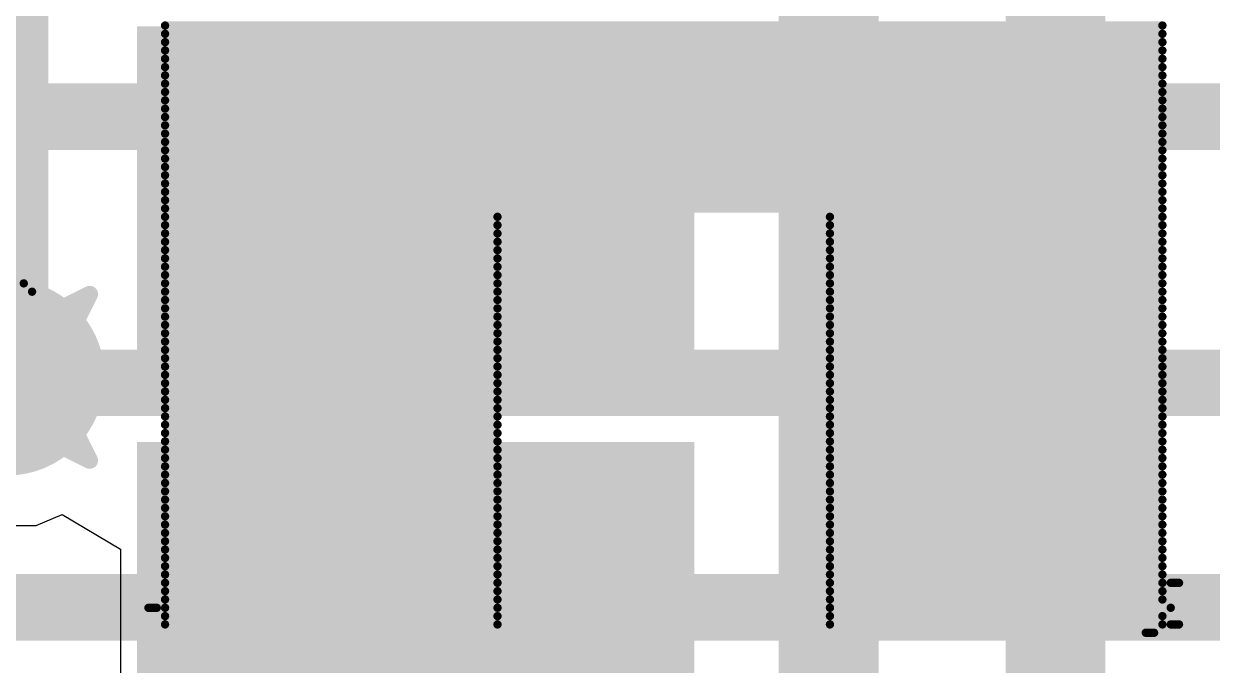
# Model space of a CAD drawing. Header units: inches. Extents: x -5 to 247, y -53 to 67.
# Drawn here: x 22.413 to 26.045, y -18.846 to -16.887 of the extents above; entities that cross this region are included whole.
import ezdxf

# ---------------------------------------------------------------- set-up
doc = ezdxf.new("R2010")
doc.units = ezdxf.units.IN
for name, color, linetype in [('Bottom Layer', 5, 'Continuous'), ('Bottom Overlay', 54, 'Continuous'), ('Drill Drawing', 1, 'Continuous'), ('Top Layer', 1, 'Continuous'), ('Top Paste', 8, 'Continuous'), ('Top Solder', 216, 'Continuous'), ('Via Holes', 16, 'Continuous')]:
    doc.layers.add(name, color=color, linetype=linetype)

# ---------------------------------------------------------------- blocks, each defined once
blk = doc.blocks.new('38_SMD_M______72')
at = {"layer": 'Top Layer'}
for points in [[(0.19, -9.63), (0.19, -8.13), (1.09, -8.13), (1.09, -9.63)], [(1.46, -9.63), (1.46, -8.13), (2.36, -8.13), (2.36, -9.63)]]:
    blk.add_hatch(color=1, dxfattribs=at).paths.add_polyline_path(points)
at = {"layer": 'Top Paste'}
for points in [[(0.19, -9.63), (0.19, -8.13), (1.09, -8.13), (1.09, -9.63)], [(1.46, -9.63), (1.46, -8.13), (2.36, -8.13), (2.36, -9.63)]]:
    blk.add_hatch(color=8, dxfattribs=at).paths.add_polyline_path(points)
at = {"layer": 'Top Solder'}
for points in [[(0.0884, -9.7316), (0.0884, -8.0284), (1.1916, -8.0284), (1.1916, -9.7316)], [(1.3584, -9.7316), (1.3584, -8.0284), (2.4616, -8.0284), (2.4616, -9.7316)]]:
    blk.add_hatch(color=216, dxfattribs=at).paths.add_polyline_path(points)

msp = doc.modelspace()

# ---------------------------------------------------------------- hatches: boundary and pattern name
at = {"layer": 'Bottom Layer'}
h = msp.add_hatch(color=5, dxfattribs=at)
edge = h.paths.add_edge_path()
edge.add_arc((22.3607, -17.9665), 0.3, 0, 360)
at = {"layer": 'Top Layer'}
h = msp.add_hatch(color=1, dxfattribs=at)
edge = h.paths.add_edge_path()
edge.add_arc((22.3607, -17.9665), 0.3, 0, 360)
at = {"layer": 'Via Holes'}
h = msp.add_hatch(color=7, dxfattribs=at)
edge = h.paths.add_edge_path()
edge.add_arc((22.3607, -17.9665), 0.15, 0, 360)

# ---------------------------------------------------------------- linework, layer by layer
at = {"layer": 'Bottom Layer', "const_width": 0.2032}
for points in [[(21.2598, -17.1707), (26.9503, -17.1707)], [(22.3607, -17.9665), (22.3774, -17.9832)], [(22.3774, -17.9832), (27.0817, -17.9832)], [(20.8785, -18.669), (27.3733, -18.669)]]:
    msp.add_lwpolyline(points, dxfattribs=at)
at = {"layer": 'Bottom Layer', "const_width": 0.1016}
for points in [[(22.3099, -17.9665, 1), (22.4115, -17.9665, 1)], [(22.3266, -17.9832, 1), (22.4282, -17.9832, 1)], [(22.3266, -17.9832, 1), (22.4282, -17.9832, 1)]]:
    msp.add_lwpolyline(points, format="xyb", close=True, dxfattribs=at)
at = {"layer": 'Bottom Overlay', "const_width": 0.0254}
for points in [[(22.8449, -16.8922), (25.8929, -16.8922)], [(22.8449, -16.9176), (25.8929, -16.9176)], [(22.8449, -16.943), (25.8929, -16.943)], [(22.8449, -16.9684), (25.8929, -16.9684)], [(22.8449, -16.9938), (25.8929, -16.9938)], [(22.8449, -17.0192), (25.8929, -17.0192)], [(22.8449, -17.0446), (25.8929, -17.0446)], [(22.8449, -17.07), (25.8929, -17.07)], [(22.8449, -17.0954), (25.8929, -17.0954)], [(22.8449, -17.1208), (25.8929, -17.1208)], [(22.8449, -17.1462), (25.8929, -17.1462)], [(22.8449, -17.1716), (25.8929, -17.1716)], [(22.8449, -17.197), (25.8929, -17.197)], [(22.8449, -17.2224), (25.8929, -17.2224)], [(22.8449, -17.2478), (25.8929, -17.2478)], [(22.8449, -17.2732), (25.8929, -17.2732)], [(22.8449, -17.2986), (25.8929, -17.2986)], [(22.8449, -17.324), (25.8929, -17.324)], [(22.8449, -17.3494), (25.8929, -17.3494)], [(22.8449, -17.3748), (25.8929, -17.3748)], [(22.8449, -17.4002), (25.8929, -17.4002)], [(22.8449, -17.4256), (25.8929, -17.4256)], [(22.8449, -17.451), (25.8929, -17.451)], [(22.8449, -17.4764), (23.8609, -17.4764)], [(24.8769, -17.4764), (25.8929, -17.4764)], [(22.8449, -17.5018), (23.8609, -17.5018)], [(24.8769, -17.5018), (25.8929, -17.5018)], [(22.8449, -17.5272), (23.8609, -17.5272)], [(22.8449, -17.5526), (23.8609, -17.5526)], [(24.8769, -17.5272), (25.8929, -17.5272)], [(24.8769, -17.5526), (25.8929, -17.5526)], [(22.8449, -17.578), (23.8609, -17.578)], [(24.8769, -17.578), (25.8929, -17.578)], [(22.8449, -17.6034), (23.8609, -17.6034)], [(24.8769, -17.6034), (25.8929, -17.6034)], [(22.8449, -17.6288), (23.8609, -17.6288)], [(22.8449, -17.6542), (23.8609, -17.6542)], [(24.8769, -17.6288), (25.8929, -17.6288)], [(24.8769, -17.6542), (25.8929, -17.6542)], [(21.4479, -17.6796), (22.4131, -17.6796)], [(22.8449, -17.6796), (23.8609, -17.6796)], [(24.8769, -17.6796), (25.8929, -17.6796)], [(21.4479, -17.705), (22.4385, -17.705)], [(22.8449, -17.705), (23.8609, -17.705)], [(22.8449, -17.7304), (23.8609, -17.7304)], [(24.8769, -17.705), (25.8929, -17.705)], [(24.8769, -17.7304), (25.8929, -17.7304)], [(22.8449, -17.7558), (23.8609, -17.7558)], [(24.8769, -17.7558), (25.8929, -17.7558)], [(22.8449, -17.7812), (23.8609, -17.7812)], [(22.8449, -17.8066), (23.8609, -17.8066)], [(24.8769, -17.7812), (25.8929, -17.7812)], [(24.8769, -17.8066), (25.8929, -17.8066)], [(22.8449, -17.832), (23.8609, -17.832)], [(24.8769, -17.832), (25.8929, -17.832)], [(22.8449, -17.8574), (23.8609, -17.8574)], [(24.8769, -17.8574), (25.8929, -17.8574)], [(22.8449, -17.8828), (23.8609, -17.8828)], [(22.8449, -17.9082), (23.8609, -17.9082)], [(24.8769, -17.8828), (25.8929, -17.8828)], [(24.8769, -17.9082), (25.8929, -17.9082)], [(22.8449, -17.9336), (23.8609, -17.9336)], [(24.8769, -17.9336), (25.8929, -17.9336)], [(22.8449, -17.959), (23.8609, -17.959)], [(22.8449, -17.9844), (23.8609, -17.9844)], [(24.8769, -17.959), (25.8929, -17.959)], [(24.8769, -17.9844), (25.8929, -17.9844)], [(22.8449, -18.0098), (23.8609, -18.0098)], [(24.8769, -18.0098), (25.8929, -18.0098)], [(22.8449, -18.0352), (23.8609, -18.0352)], [(22.8449, -18.0606), (23.8609, -18.0606)], [(24.8769, -18.0352), (25.8929, -18.0352)], [(24.8769, -18.0606), (25.8929, -18.0606)], [(22.8449, -18.086), (23.8609, -18.086)], [(24.8769, -18.086), (25.8929, -18.086)], [(22.8449, -18.1114), (23.8609, -18.1114)], [(24.8769, -18.1114), (25.8929, -18.1114)], [(22.8449, -18.1368), (23.8609, -18.1368)], [(22.8449, -18.1622), (23.8609, -18.1622)], [(24.8769, -18.1368), (25.8929, -18.1368)], [(24.8769, -18.1622), (25.8929, -18.1622)], [(22.8449, -18.1876), (23.8609, -18.1876)], [(24.8769, -18.1876), (25.8929, -18.1876)], [(22.8449, -18.213), (23.8609, -18.213)], [(22.8449, -18.2384), (23.8609, -18.2384)], [(24.8769, -18.213), (25.8929, -18.213)], [(24.8769, -18.2384), (25.8929, -18.2384)], [(22.8449, -18.2638), (23.8609, -18.2638)], [(24.8769, -18.2638), (25.8929, -18.2638)], [(22.8449, -18.2892), (23.8609, -18.2892)], [(22.8449, -18.3146), (23.8609, -18.3146)], [(24.8769, -18.2892), (25.8929, -18.2892)], [(24.8769, -18.3146), (25.8929, -18.3146)], [(22.8449, -18.34), (23.8609, -18.34)], [(24.8769, -18.34), (25.8929, -18.34)], [(22.8449, -18.3654), (23.8609, -18.3654)], [(22.8449, -18.3908), (23.8609, -18.3908)], [(24.8769, -18.3654), (25.8929, -18.3654)], [(24.8769, -18.3908), (25.8929, -18.3908)], [(22.8449, -18.4162), (23.8609, -18.4162)], [(24.8769, -18.4162), (25.8929, -18.4162)], [(22.8449, -18.4416), (23.8609, -18.4416)], [(24.8769, -18.4416), (25.8929, -18.4416)], [(22.8449, -18.467), (23.8609, -18.467)], [(22.8449, -18.4924), (23.8609, -18.4924)], [(24.8769, -18.467), (25.8929, -18.467)], [(24.8769, -18.4924), (25.8929, -18.4924)], [(22.8449, -18.5178), (23.8609, -18.5178)], [(24.8769, -18.5178), (25.8929, -18.5178)], [(22.8449, -18.5432), (23.8609, -18.5432)], [(22.8449, -18.5686), (23.8609, -18.5686)], [(24.8769, -18.5432), (25.8929, -18.5432)], [(24.8769, -18.5686), (25.8929, -18.5686)], [(22.8449, -18.594), (23.8609, -18.594)], [(24.8769, -18.594), (25.8929, -18.594)], [(25.9183, -18.594), (25.9437, -18.594)], [(22.8449, -18.6194), (23.8609, -18.6194)], [(22.8449, -18.6448), (23.8609, -18.6448)], [(24.8769, -18.6194), (25.8929, -18.6194)], [(24.8769, -18.6448), (25.8929, -18.6448)], [(22.7941, -18.6702), (22.8195, -18.6702)], [(22.8449, -18.6702), (23.8609, -18.6702)], [(24.8769, -18.6702), (25.9183, -18.6702)], [(22.8449, -18.6956), (23.8609, -18.6956)], [(24.8769, -18.6956), (25.8929, -18.6956)], [(22.8449, -18.721), (23.8609, -18.721)], [(24.8769, -18.721), (25.8929, -18.721)], [(25.8421, -18.7464), (25.8675, -18.7464)], [(25.9183, -18.721), (25.9437, -18.721)]]:
    msp.add_lwpolyline(points, dxfattribs=at)
at = {"layer": 'Bottom Overlay', "const_width": 0.0127}
for points in [[(22.8385, -16.8922, 1), (22.8512, -16.8922, 1)], [(25.8865, -16.8922, 1), (25.8992, -16.8922, 1)], [(22.8385, -16.9176, 1), (22.8512, -16.9176, 1)], [(25.8865, -16.9176, 1), (25.8992, -16.9176, 1)], [(22.8385, -16.943, 1), (22.8512, -16.943, 1)], [(22.8385, -16.9684, 1), (22.8512, -16.9684, 1)], [(25.8865, -16.943, 1), (25.8992, -16.943, 1)], [(25.8865, -16.9684, 1), (25.8992, -16.9684, 1)], [(22.8385, -16.9938, 1), (22.8512, -16.9938, 1)], [(25.8865, -16.9938, 1), (25.8992, -16.9938, 1)], [(22.8385, -17.0192, 1), (22.8512, -17.0192, 1)], [(22.8385, -17.0446, 1), (22.8512, -17.0446, 1)], [(25.8865, -17.0192, 1), (25.8992, -17.0192, 1)], [(25.8865, -17.0446, 1), (25.8992, -17.0446, 1)], [(22.8385, -17.07, 1), (22.8512, -17.07, 1)], [(25.8865, -17.07, 1), (25.8992, -17.07, 1)], [(22.8385, -17.0954, 1), (22.8512, -17.0954, 1)], [(25.8865, -17.0954, 1), (25.8992, -17.0954, 1)], [(22.8385, -17.1208, 1), (22.8512, -17.1208, 1)], [(22.8385, -17.1462, 1), (22.8512, -17.1462, 1)], [(25.8865, -17.1208, 1), (25.8992, -17.1208, 1)], [(25.8865, -17.1462, 1), (25.8992, -17.1462, 1)], [(22.8385, -17.1716, 1), (22.8512, -17.1716, 1)], [(25.8865, -17.1716, 1), (25.8992, -17.1716, 1)], [(22.8385, -17.197, 1), (22.8512, -17.197, 1)], [(22.8385, -17.2224, 1), (22.8512, -17.2224, 1)], [(25.8865, -17.197, 1), (25.8992, -17.197, 1)], [(25.8865, -17.2224, 1), (25.8992, -17.2224, 1)], [(22.8385, -17.2478, 1), (22.8512, -17.2478, 1)], [(25.8865, -17.2478, 1), (25.8992, -17.2478, 1)], [(22.8385, -17.2732, 1), (22.8512, -17.2732, 1)], [(22.8385, -17.2986, 1), (22.8512, -17.2986, 1)], [(25.8865, -17.2732, 1), (25.8992, -17.2732, 1)], [(25.8865, -17.2986, 1), (25.8992, -17.2986, 1)], [(22.8385, -17.324, 1), (22.8512, -17.324, 1)], [(25.8865, -17.324, 1), (25.8992, -17.324, 1)], [(22.8385, -17.3494, 1), (22.8512, -17.3494, 1)], [(25.8865, -17.3494, 1), (25.8992, -17.3494, 1)], [(22.8385, -17.3748, 1), (22.8512, -17.3748, 1)], [(22.8385, -17.4002, 1), (22.8512, -17.4002, 1)], [(25.8865, -17.3748, 1), (25.8992, -17.3748, 1)], [(25.8865, -17.4002, 1), (25.8992, -17.4002, 1)], [(22.8385, -17.4256, 1), (22.8512, -17.4256, 1)], [(25.8865, -17.4256, 1), (25.8992, -17.4256, 1)], [(22.8385, -17.451, 1), (22.8512, -17.451, 1)], [(22.8385, -17.4764, 1), (22.8512, -17.4764, 1)], [(23.8545, -17.4764, 1), (23.8672, -17.4764, 1)], [(24.8705, -17.4764, 1), (24.8832, -17.4764, 1)], [(25.8865, -17.451, 1), (25.8992, -17.451, 1)], [(25.8865, -17.4764, 1), (25.8992, -17.4764, 1)], [(22.8385, -17.5018, 1), (22.8512, -17.5018, 1)], [(23.8545, -17.5018, 1), (23.8672, -17.5018, 1)], [(24.8705, -17.5018, 1), (24.8832, -17.5018, 1)], [(25.8865, -17.5018, 1), (25.8992, -17.5018, 1)], [(22.8385, -17.5272, 1), (22.8512, -17.5272, 1)], [(22.8385, -17.5526, 1), (22.8512, -17.5526, 1)], [(23.8545, -17.5272, 1), (23.8672, -17.5272, 1)], [(23.8545, -17.5526, 1), (23.8672, -17.5526, 1)], [(24.8705, -17.5272, 1), (24.8832, -17.5272, 1)], [(24.8705, -17.5526, 1), (24.8832, -17.5526, 1)], [(25.8865, -17.5272, 1), (25.8992, -17.5272, 1)], [(25.8865, -17.5526, 1), (25.8992, -17.5526, 1)], [(22.8385, -17.578, 1), (22.8512, -17.578, 1)], [(23.8545, -17.578, 1), (23.8672, -17.578, 1)], [(24.8705, -17.578, 1), (24.8832, -17.578, 1)], [(25.8865, -17.578, 1), (25.8992, -17.578, 1)], [(22.8385, -17.6034, 1), (22.8512, -17.6034, 1)], [(23.8545, -17.6034, 1), (23.8672, -17.6034, 1)], [(24.8705, -17.6034, 1), (24.8832, -17.6034, 1)], [(25.8865, -17.6034, 1), (25.8992, -17.6034, 1)], [(22.8385, -17.6288, 1), (22.8512, -17.6288, 1)], [(22.8385, -17.6542, 1), (22.8512, -17.6542, 1)], [(23.8545, -17.6288, 1), (23.8672, -17.6288, 1)], [(23.8545, -17.6542, 1), (23.8672, -17.6542, 1)], [(24.8705, -17.6288, 1), (24.8832, -17.6288, 1)], [(24.8705, -17.6542, 1), (24.8832, -17.6542, 1)], [(25.8865, -17.6288, 1), (25.8992, -17.6288, 1)], [(25.8865, -17.6542, 1), (25.8992, -17.6542, 1)], [(22.4067, -17.6796, 1), (22.4194, -17.6796, 1)], [(22.8385, -17.6796, 1), (22.8512, -17.6796, 1)], [(23.8545, -17.6796, 1), (23.8672, -17.6796, 1)], [(24.8705, -17.6796, 1), (24.8832, -17.6796, 1)], [(25.8865, -17.6796, 1), (25.8992, -17.6796, 1)], [(22.4321, -17.705, 1), (22.4448, -17.705, 1)], [(22.8385, -17.705, 1), (22.8512, -17.705, 1)], [(22.8385, -17.7304, 1), (22.8512, -17.7304, 1)], [(23.8545, -17.705, 1), (23.8672, -17.705, 1)], [(23.8545, -17.7304, 1), (23.8672, -17.7304, 1)], [(24.8705, -17.705, 1), (24.8832, -17.705, 1)], [(24.8705, -17.7304, 1), (24.8832, -17.7304, 1)], [(25.8865, -17.705, 1), (25.8992, -17.705, 1)], [(25.8865, -17.7304, 1), (25.8992, -17.7304, 1)], [(22.8385, -17.7558, 1), (22.8512, -17.7558, 1)], [(23.8545, -17.7558, 1), (23.8672, -17.7558, 1)], [(24.8705, -17.7558, 1), (24.8832, -17.7558, 1)], [(25.8865, -17.7558, 1), (25.8992, -17.7558, 1)], [(22.8385, -17.7812, 1), (22.8512, -17.7812, 1)], [(22.8385, -17.8066, 1), (22.8512, -17.8066, 1)], [(23.8545, -17.7812, 1), (23.8672, -17.7812, 1)], [(23.8545, -17.8066, 1), (23.8672, -17.8066, 1)], [(24.8705, -17.7812, 1), (24.8832, -17.7812, 1)], [(24.8705, -17.8066, 1), (24.8832, -17.8066, 1)], [(25.8865, -17.7812, 1), (25.8992, -17.7812, 1)], [(25.8865, -17.8066, 1), (25.8992, -17.8066, 1)], [(22.8385, -17.832, 1), (22.8512, -17.832, 1)], [(23.8545, -17.832, 1), (23.8672, -17.832, 1)], [(24.8705, -17.832, 1), (24.8832, -17.832, 1)], [(25.8865, -17.832, 1), (25.8992, -17.832, 1)], [(22.8385, -17.8574, 1), (22.8512, -17.8574, 1)], [(23.8545, -17.8574, 1), (23.8672, -17.8574, 1)], [(24.8705, -17.8574, 1), (24.8832, -17.8574, 1)], [(25.8865, -17.8574, 1), (25.8992, -17.8574, 1)], [(22.8385, -17.8828, 1), (22.8512, -17.8828, 1)], [(22.8385, -17.9082, 1), (22.8512, -17.9082, 1)], [(23.8545, -17.8828, 1), (23.8672, -17.8828, 1)], [(23.8545, -17.9082, 1), (23.8672, -17.9082, 1)], [(24.8705, -17.8828, 1), (24.8832, -17.8828, 1)], [(24.8705, -17.9082, 1), (24.8832, -17.9082, 1)], [(25.8865, -17.8828, 1), (25.8992, -17.8828, 1)], [(25.8865, -17.9082, 1), (25.8992, -17.9082, 1)], [(22.8385, -17.9336, 1), (22.8512, -17.9336, 1)], [(23.8545, -17.9336, 1), (23.8672, -17.9336, 1)], [(24.8705, -17.9336, 1), (24.8832, -17.9336, 1)], [(25.8865, -17.9336, 1), (25.8992, -17.9336, 1)], [(22.8385, -17.959, 1), (22.8512, -17.959, 1)], [(22.8385, -17.9844, 1), (22.8512, -17.9844, 1)], [(23.8545, -17.959, 1), (23.8672, -17.959, 1)], [(23.8545, -17.9844, 1), (23.8672, -17.9844, 1)], [(24.8705, -17.959, 1), (24.8832, -17.959, 1)], [(24.8705, -17.9844, 1), (24.8832, -17.9844, 1)], [(25.8865, -17.959, 1), (25.8992, -17.959, 1)], [(25.8865, -17.9844, 1), (25.8992, -17.9844, 1)], [(22.8385, -18.0098, 1), (22.8512, -18.0098, 1)], [(23.8545, -18.0098, 1), (23.8672, -18.0098, 1)], [(24.8705, -18.0098, 1), (24.8832, -18.0098, 1)], [(25.8865, -18.0098, 1), (25.8992, -18.0098, 1)], [(22.8385, -18.0352, 1), (22.8512, -18.0352, 1)], [(22.8385, -18.0606, 1), (22.8512, -18.0606, 1)], [(23.8545, -18.0352, 1), (23.8672, -18.0352, 1)], [(23.8545, -18.0606, 1), (23.8672, -18.0606, 1)], [(24.8705, -18.0352, 1), (24.8832, -18.0352, 1)], [(24.8705, -18.0606, 1), (24.8832, -18.0606, 1)], [(25.8865, -18.0352, 1), (25.8992, -18.0352, 1)], [(25.8865, -18.0606, 1), (25.8992, -18.0606, 1)], [(22.8385, -18.086, 1), (22.8512, -18.086, 1)], [(23.8545, -18.086, 1), (23.8672, -18.086, 1)], [(24.8705, -18.086, 1), (24.8832, -18.086, 1)], [(25.8865, -18.086, 1), (25.8992, -18.086, 1)], [(22.8385, -18.1114, 1), (22.8512, -18.1114, 1)], [(23.8545, -18.1114, 1), (23.8672, -18.1114, 1)], [(24.8705, -18.1114, 1), (24.8832, -18.1114, 1)], [(25.8865, -18.1114, 1), (25.8992, -18.1114, 1)], [(22.8385, -18.1368, 1), (22.8512, -18.1368, 1)], [(22.8385, -18.1622, 1), (22.8512, -18.1622, 1)], [(23.8545, -18.1368, 1), (23.8672, -18.1368, 1)], [(23.8545, -18.1622, 1), (23.8672, -18.1622, 1)], [(24.8705, -18.1368, 1), (24.8832, -18.1368, 1)], [(24.8705, -18.1622, 1), (24.8832, -18.1622, 1)], [(25.8865, -18.1368, 1), (25.8992, -18.1368, 1)], [(25.8865, -18.1622, 1), (25.8992, -18.1622, 1)], [(22.8385, -18.1876, 1), (22.8512, -18.1876, 1)], [(23.8545, -18.1876, 1), (23.8672, -18.1876, 1)], [(24.8705, -18.1876, 1), (24.8832, -18.1876, 1)], [(25.8865, -18.1876, 1), (25.8992, -18.1876, 1)], [(22.8385, -18.213, 1), (22.8512, -18.213, 1)], [(22.8385, -18.2384, 1), (22.8512, -18.2384, 1)], [(23.8545, -18.213, 1), (23.8672, -18.213, 1)], [(23.8545, -18.2384, 1), (23.8672, -18.2384, 1)], [(24.8705, -18.213, 1), (24.8832, -18.213, 1)], [(24.8705, -18.2384, 1), (24.8832, -18.2384, 1)], [(25.8865, -18.213, 1), (25.8992, -18.213, 1)], [(25.8865, -18.2384, 1), (25.8992, -18.2384, 1)], [(22.8385, -18.2638, 1), (22.8512, -18.2638, 1)], [(23.8545, -18.2638, 1), (23.8672, -18.2638, 1)], [(24.8705, -18.2638, 1), (24.8832, -18.2638, 1)], [(25.8865, -18.2638, 1), (25.8992, -18.2638, 1)], [(22.8385, -18.2892, 1), (22.8512, -18.2892, 1)], [(22.8385, -18.3146, 1), (22.8512, -18.3146, 1)], [(23.8545, -18.2892, 1), (23.8672, -18.2892, 1)], [(23.8545, -18.3146, 1), (23.8672, -18.3146, 1)], [(24.8705, -18.2892, 1), (24.8832, -18.2892, 1)], [(24.8705, -18.3146, 1), (24.8832, -18.3146, 1)], [(25.8865, -18.2892, 1), (25.8992, -18.2892, 1)], [(25.8865, -18.3146, 1), (25.8992, -18.3146, 1)], [(22.8385, -18.34, 1), (22.8512, -18.34, 1)], [(23.8545, -18.34, 1), (23.8672, -18.34, 1)], [(24.8705, -18.34, 1), (24.8832, -18.34, 1)], [(25.8865, -18.34, 1), (25.8992, -18.34, 1)], [(22.8385, -18.3654, 1), (22.8512, -18.3654, 1)], [(22.8385, -18.3908, 1), (22.8512, -18.3908, 1)], [(23.8545, -18.3654, 1), (23.8672, -18.3654, 1)], [(23.8545, -18.3908, 1), (23.8672, -18.3908, 1)], [(24.8705, -18.3654, 1), (24.8832, -18.3654, 1)], [(24.8705, -18.3908, 1), (24.8832, -18.3908, 1)], [(25.8865, -18.3654, 1), (25.8992, -18.3654, 1)], [(25.8865, -18.3908, 1), (25.8992, -18.3908, 1)], [(22.8385, -18.4162, 1), (22.8512, -18.4162, 1)], [(23.8545, -18.4162, 1), (23.8672, -18.4162, 1)], [(24.8705, -18.4162, 1), (24.8832, -18.4162, 1)], [(25.8865, -18.4162, 1), (25.8992, -18.4162, 1)], [(22.8385, -18.4416, 1), (22.8512, -18.4416, 1)], [(23.8545, -18.4416, 1), (23.8672, -18.4416, 1)], [(24.8705, -18.4416, 1), (24.8832, -18.4416, 1)], [(25.8865, -18.4416, 1), (25.8992, -18.4416, 1)], [(22.8385, -18.467, 1), (22.8512, -18.467, 1)], [(22.8385, -18.4924, 1), (22.8512, -18.4924, 1)], [(23.8545, -18.467, 1), (23.8672, -18.467, 1)], [(23.8545, -18.4924, 1), (23.8672, -18.4924, 1)], [(24.8705, -18.467, 1), (24.8832, -18.467, 1)], [(24.8705, -18.4924, 1), (24.8832, -18.4924, 1)], [(25.8865, -18.467, 1), (25.8992, -18.467, 1)], [(25.8865, -18.4924, 1), (25.8992, -18.4924, 1)], [(22.8385, -18.5178, 1), (22.8512, -18.5178, 1)], [(23.8545, -18.5178, 1), (23.8672, -18.5178, 1)], [(24.8705, -18.5178, 1), (24.8832, -18.5178, 1)], [(25.8865, -18.5178, 1), (25.8992, -18.5178, 1)], [(22.8385, -18.5432, 1), (22.8512, -18.5432, 1)], [(22.8385, -18.5686, 1), (22.8512, -18.5686, 1)], [(23.8545, -18.5432, 1), (23.8672, -18.5432, 1)], [(23.8545, -18.5686, 1), (23.8672, -18.5686, 1)], [(24.8705, -18.5432, 1), (24.8832, -18.5432, 1)], [(24.8705, -18.5686, 1), (24.8832, -18.5686, 1)], [(25.8865, -18.5432, 1), (25.8992, -18.5432, 1)], [(25.8865, -18.5686, 1), (25.8992, -18.5686, 1)], [(22.8385, -18.594, 1), (22.8512, -18.594, 1)], [(23.8545, -18.594, 1), (23.8672, -18.594, 1)], [(24.8705, -18.594, 1), (24.8832, -18.594, 1)], [(25.8865, -18.594, 1), (25.8992, -18.594, 1)], [(25.9119, -18.594, 1), (25.9246, -18.594, 1)], [(25.9373, -18.594, 1), (25.95, -18.594, 1)], [(22.8385, -18.6194, 1), (22.8512, -18.6194, 1)], [(22.8385, -18.6448, 1), (22.8512, -18.6448, 1)], [(23.8545, -18.6194, 1), (23.8672, -18.6194, 1)], [(23.8545, -18.6448, 1), (23.8672, -18.6448, 1)], [(24.8705, -18.6194, 1), (24.8832, -18.6194, 1)], [(24.8705, -18.6448, 1), (24.8832, -18.6448, 1)], [(25.8865, -18.6194, 1), (25.8992, -18.6194, 1)], [(25.8865, -18.6448, 1), (25.8992, -18.6448, 1)], [(22.7877, -18.6702, 1), (22.8004, -18.6702, 1)], [(22.8131, -18.6702, 1), (22.8258, -18.6702, 1)], [(22.8385, -18.6702, 1), (22.8512, -18.6702, 1)], [(23.8545, -18.6702, 1), (23.8672, -18.6702, 1)], [(24.8705, -18.6702, 1), (24.8832, -18.6702, 1)], [(25.9119, -18.6702, 1), (25.9246, -18.6702, 1)], [(22.8385, -18.6956, 1), (22.8512, -18.6956, 1)], [(23.8545, -18.6956, 1), (23.8672, -18.6956, 1)], [(24.8705, -18.6956, 1), (24.8832, -18.6956, 1)], [(25.8865, -18.6956, 1), (25.8992, -18.6956, 1)], [(22.8385, -18.721, 1), (22.8512, -18.721, 1)], [(23.8545, -18.721, 1), (23.8672, -18.721, 1)], [(24.8705, -18.721, 1), (24.8832, -18.721, 1)], [(25.8357, -18.7464, 1), (25.8484, -18.7464, 1)], [(25.8611, -18.7464, 1), (25.8738, -18.7464, 1)], [(25.8865, -18.721, 1), (25.8992, -18.721, 1)], [(25.9119, -18.721, 1), (25.9246, -18.721, 1)], [(25.9373, -18.721, 1), (25.95, -18.721, 1)]]:
    msp.add_lwpolyline(points, format="xyb", close=True, dxfattribs=at)
at = {"layer": 'Drill Drawing', "const_width": 0.0508}
for points in [[(22.3607, -17.8395), (22.6147, -17.7125)], [(22.4877, -17.9665), (22.6147, -17.7125)], [(22.4877, -17.9665), (22.6147, -18.2205)], [(22.3607, -18.0935), (22.6147, -18.2205)]]:
    msp.add_lwpolyline(points, dxfattribs=at)
at = {"layer": 'Drill Drawing', "const_width": 0.0254}
for points in [[(22.602, -17.7125, 1), (22.6274, -17.7125, 1)], [(22.602, -17.7125, 1), (22.6274, -17.7125, 1)], [(22.475, -17.9665, 1), (22.5004, -17.9665, 1)], [(22.475, -17.9665, 1), (22.5004, -17.9665, 1)], [(22.602, -18.2205, 1), (22.6274, -18.2205, 1)], [(22.602, -18.2205, 1), (22.6274, -18.2205, 1)]]:
    msp.add_lwpolyline(points, format="xyb", close=True, dxfattribs=at)
at = {"layer": 'Top Layer'}
for p, q in [((22.4507, -18.4189), (22.5305, -18.3858)), ((22.5305, -18.3858), (22.7083, -18.491)), ((22.2707, -18.4189), (22.4507, -18.4189)), ((22.7083, -18.491), (22.7083, -19.2058))]:
    msp.add_line(p, q, dxfattribs=at)
for points, const_width in [([(24.873, -27.3928), (24.873, -10.4235)], 0.3048), ([(25.566, -26.7548), (25.566, -10.4274)], 0.3048), ([(22.3607, -17.9665), (22.3607, -10.606)], 0.254)]:
    msp.add_lwpolyline(points, dxfattribs=dict(at, const_width=const_width))
at = {"layer": 'Top Layer', "const_width": 0.127}
msp.add_lwpolyline([(22.2972, -17.9665, 1), (22.4242, -17.9665, 1)], format="xyb", close=True, dxfattribs=at)

# ---------------------------------------------------------------- block references
at = {"rotation": 90}
msp.add_blockref('38_SMD_M______72', (14.7307, -19.356), dxfattribs=at)

doc.saveas('drawing.dxf')
